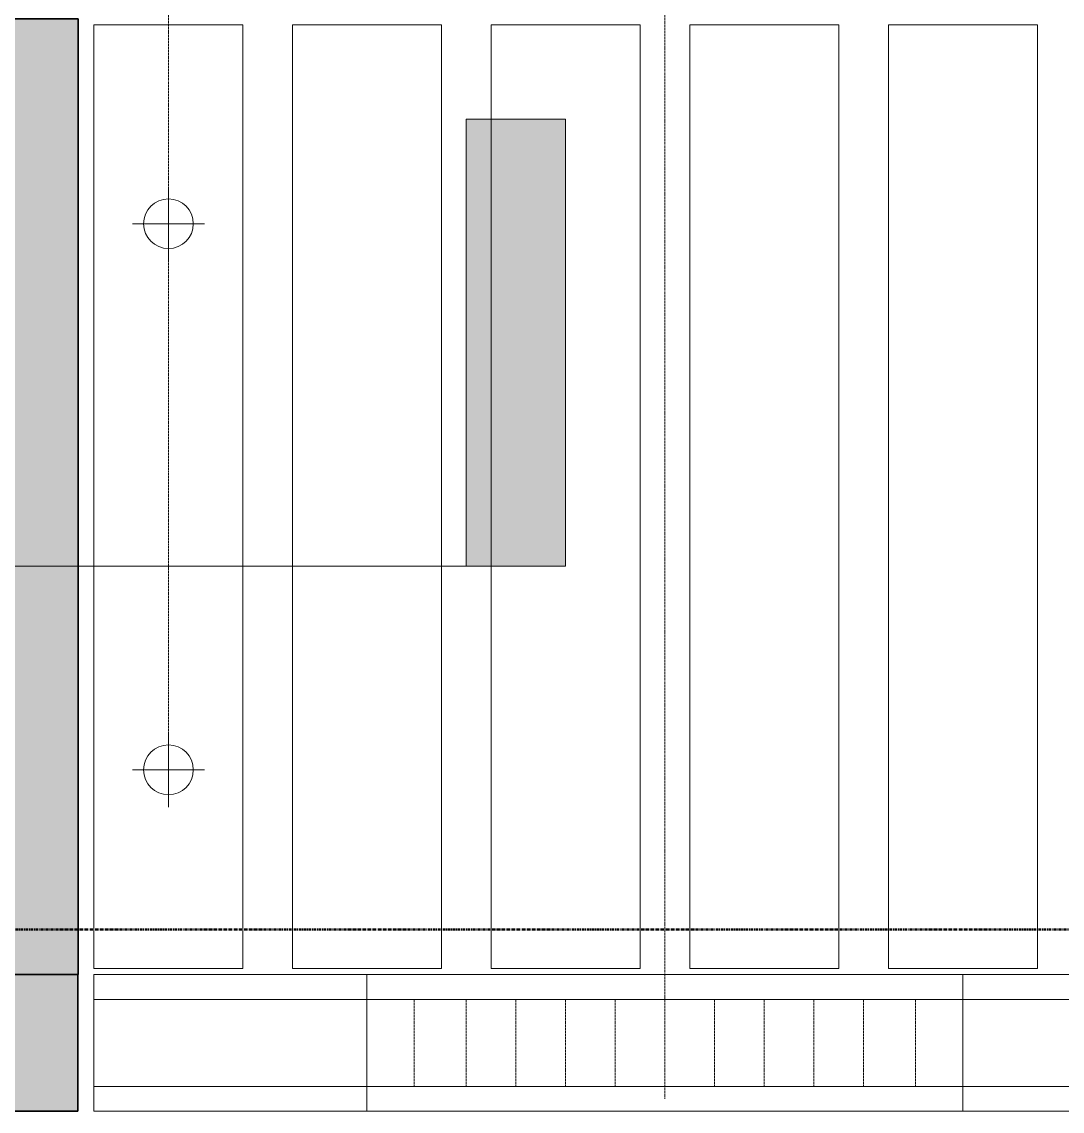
# Model space of a CAD drawing. Header units: millimetres. Extents: x -794326 to -715748, y -17796 to 22353.
# Drawn here: x -739003 to -736908, y 4774 to 6968 of the extents above; entities that cross this region are included whole.
import ezdxf

# ---------------------------------------------------------------- set-up
doc = ezdxf.new("R2010")
doc.units = ezdxf.units.MM
doc.linetypes.add('DPA_Grid _ Level 100', pattern=[10, 5.5, -1.6, 1.3, -1.6])
doc.linetypes.add('DPA_Hidden 50', pattern=[3, 2, -1])
for name, color, linetype, lineweight in [('A-ANNO-NOTE', 3, 'Continuous', 25), ('A-DETL', 1, 'Continuous', 70), ('A-DETL-GENF', 2, 'Continuous', 35), ('A-GLAZ-CURT', 2, 'Continuous', 9), ('A-GLAZ-CWMG', 2, 'Continuous', 35), ('E-LITE-EQPM', 2, 'Continuous', 35), ('G-ANNO-SECL', 3, 'Continuous', 9)]:
    doc.layers.add(name, color=color, linetype=linetype, lineweight=lineweight)

# ---------------------------------------------------------------- blocks, each defined once
blk = doc.blocks.new('Rectangular Mullion - 200mm Square-13922848-4282-01 ENLARGED LOWER PLATFORM LEVEL - REFLECTED CEILING PLAN - SHEET 3')
at = {"layer": 'A-GLAZ-CWMG'}
blk.add_hatch(color=256, dxfattribs=at).paths.add_polyline_path([(-741214.2, 4774), (-738889.7, 4774), (-738889.7, 5049), (-741214.2, 5049)])
for p, q in [((-741214.2, 5049), (-738889.7, 5049)), ((-741214.2, 5049), (-738889.7, 5049)), ((-738889.7, 4774), (-738889.7, 5049)), ((-738889.7, 5049), (-738889.7, 4774)), ((-738889.7, 4774), (-741214.2, 4774)), ((-741214.2, 4774), (-738889.7, 4774))]:
    blk.add_line(p, q, dxfattribs=at)
blk = doc.blocks.new('Rectangular Mullion - 200mm Square-13922674-4282-01 ENLARGED LOWER PLATFORM LEVEL - REFLECTED CEILING PLAN - SHEET 3')
at = {"layer": 'A-GLAZ-CWMG'}
blk.add_hatch(color=256, dxfattribs=at).paths.add_polyline_path([(-745450.7, 5049), (-745450.7, 6974), (-745725.7, 6974), (-745725.7, 5049)])
for p, q in [((-745725.7, 6974), (-745450.7, 6974)), ((-745450.7, 6974), (-745725.7, 6974)), ((-745725.7, 5049), (-745725.7, 6974)), ((-745725.7, 6974), (-745725.7, 5049)), ((-745450.7, 6974), (-745450.7, 5049)), ((-745450.7, 6974), (-745450.7, 5049)), ((-745725.7, 5049), (-745450.7, 5049)), ((-745450.7, 5049), (-745725.7, 5049))]:
    blk.add_line(p, q, dxfattribs=at)
blk = doc.blocks.new('DPA_CP_Metal Ceiling Panel - Vertical Panel with Gap-10859825-4282-01 ENLARGED LOWER PLATFORM LEVEL - REFLECTED CEILING PLAN - SHEET 3')
at = {"layer": 'A-GLAZ-CURT'}
for p, q in [((-775657.4, 6961.5), (-775657.4, 5061.5)), ((-775357.4, 6961.5), (-775657.4, 6961.5)), ((-775357.4, 6961.5), (-775657.4, 6961.5)), ((-775657.4, 6961.5), (-775657.4, 5061.5)), ((-775657.4, 5061.5), (-775657.4, 6961.5)), ((-775657.4, 6961.5), (-775357.4, 6961.5)), ((-775357.4, 6961.5), (-775357.4, 5061.5)), ((-775357.4, 5061.5), (-775357.4, 6961.5)), ((-775357.4, 6961.5), (-775357.4, 5061.5)), ((-775357.4, 5061.5), (-775657.4, 5061.5)), ((-775657.4, 5061.5), (-775357.4, 5061.5)), ((-775357.4, 5061.5), (-775657.4, 5061.5))]:
    blk.add_line(p, q, dxfattribs=at)
blk = doc.blocks.new('DPA_CP_Metal Ceiling Panel1 - Horizontal with Gap-12437177-4282-01 ENLARGED LOWER PLATFORM LEVEL - REFLECTED CEILING PLAN - SHEET 3')
at = {"layer": 'A-GLAZ-CURT'}
for p, q in [((-748057.8, 6974), (-748057.8, 7249)), ((-748057.8, 6974), (-748057.8, 7249)), ((-748057.8, 7249), (-747507.8, 7249)), ((-748057.8, 7249), (-747507.8, 7249)), ((-748057.8, 6974), (-748057.8, 7249)), ((-747507.8, 6974), (-747507.8, 7249)), ((-747507.8, 7249), (-747507.8, 6974)), ((-747507.8, 7249), (-747507.8, 6974)), ((-748057.8, 7199), (-747507.8, 7199)), ((-748057.8, 7024), (-747507.8, 7024)), ((-748057.8, 6974), (-747507.8, 6974)), ((-747507.8, 6974), (-748057.8, 6974)), ((-747507.8, 6974), (-748057.8, 6974))]:
    blk.add_line(p, q, dxfattribs=at)
blk = doc.blocks.new('DPA_CP_Metal Ceiling Luminaire2 - Linear Luminaire-12437131-4282-01 ENLARGED LOWER PLATFORM LEVEL - REFLECTED CEILING PLAN - SHEET 3')
at = {"layer": 'A-GLAZ-CURT'}
for p, q in [((-747507.8, 6974), (-747507.8, 7249)), ((-747507.8, 7249), (-746307.8, 7249)), ((-747507.8, 7249), (-747507.8, 6974)), ((-746307.8, 7249), (-747507.8, 7249)), ((-747507.8, 7249), (-746307.8, 7249)), ((-746307.8, 7249), (-746307.8, 6974)), ((-746307.8, 6974), (-746307.8, 7249)), ((-747507.8, 7211.5), (-747507.8, 6974)), ((-747507.8, 7199), (-746307.8, 7199)), ((-746307.8, 7211.5), (-746307.8, 6974)), ((-747507.8, 7024), (-746307.8, 7024)), ((-746307.8, 6974), (-747507.8, 6974)), ((-746307.8, 6974), (-747507.8, 6974)), ((-747507.8, 6974), (-746307.8, 6974))]:
    blk.add_line(p, q, dxfattribs=at)
at = {"layer": 'A-GLAZ-CURT', "linetype": 'DPA_Hidden 50'}
for p, q in [((-747412.8, 7199), (-747412.8, 7024)), ((-747307.8, 7199), (-747307.8, 7024)), ((-747207.8, 7199), (-747207.8, 7024)), ((-747107.8, 7199), (-747107.8, 7024)), ((-747007.8, 7199), (-747007.8, 7024)), ((-746907.8, 7199), (-746907.8, 7024)), ((-746807.8, 7199), (-746807.8, 7024)), ((-746707.8, 7199), (-746707.8, 7024)), ((-746607.8, 7199), (-746607.8, 7024)), ((-746507.8, 7199), (-746507.8, 7024)), ((-746402.8, 7199), (-746402.8, 7024))]:
    blk.add_line(p, q, dxfattribs=at)
blk = doc.blocks.new('LGF_DL_SAA_LowPower_DL1a - LGF_DL_SAA_LowPower_DL1a-8832329-4282-01 ENLARGED LOWER PLATFORM LEVEL - REFLECTED CEILING PLAN - SHEET 3')
at = {"layer": 'A-DETL-GENF', "lineweight": 9}
for p, q in [((0, 75), (0, -75)), ((72.5, 0), (-72.5, 0))]:
    blk.add_line(p, q, dxfattribs=at)
blk.add_circle((0, 0), 50, dxfattribs=at)
blk = doc.blocks.new('DPA_AN_Section Line - UP-Left-14405020-4282-01 ENLARGED LOWER PLATFORM LEVEL - REFLECTED CEILING PLAN - SHEET 3')
at = {"layer": 'A-ANNO-NOTE', "lineweight": 9}
blk.add_hatch(color=256, dxfattribs=at).paths.add_polyline_path([(90, 9), (90, 0), (88, 0), (88, 9)])
at = {"layer": 'A-ANNO-NOTE', "lineweight": 18}
for p, q in [((90, 9), (88, 9)), ((88, 9), (88, 0)), ((90, 0), (90, 9)), ((88, 0), (90, 0))]:
    blk.add_line(p, q, dxfattribs=at)
at = {"layer": 'A-ANNO-NOTE', "lineweight": 9}
blk.add_line((7.5, 0), (90, 0), dxfattribs=at)

msp = doc.modelspace()

# ---------------------------------------------------------------- linework, layer by layer
at = {"layer": 'A-DETL', "color": 55, "linetype": 'DPA_Hidden 50', "lineweight": 9}
for p, q in [((-737707.8, 4799), (-737707.8, 14999)), ((-738707.5, 5461.2), (-738707.5, 14661.2))]:
    msp.add_line(p, q, dxfattribs=at)
at = {"layer": 'G-ANNO-SECL', "linetype": 'DPA_Grid _ Level 100', "lineweight": 50}
msp.add_line((-792515.3, 5139.9), (-718681.7, 5139.9), dxfattribs=at)

# ---------------------------------------------------------------- block references
at = {"layer": 'A-ANNO-NOTE', "xscale": 100, "yscale": 100, "zscale": 100}
msp.add_blockref('DPA_AN_Section Line - UP-Left-14405020-4282-01 ENLARGED LOWER PLATFORM LEVEL - REFLECTED CEILING PLAN - SHEET 3', (-746907.8, 5871.4), dxfattribs=at)
at = {"layer": 'A-GLAZ-CURT'}
for name, p in [('DPA_CP_Metal Ceiling Panel - Vertical Panel with Gap-10859825-4282-01 ENLARGED LOWER PLATFORM LEVEL - REFLECTED CEILING PLAN - SHEET 3', (36799.9, 0)), ('DPA_CP_Metal Ceiling Panel - Vertical Panel with Gap-10859825-4282-01 ENLARGED LOWER PLATFORM LEVEL - REFLECTED CEILING PLAN - SHEET 3', (37199.9, 0)), ('DPA_CP_Metal Ceiling Panel - Vertical Panel with Gap-10859825-4282-01 ENLARGED LOWER PLATFORM LEVEL - REFLECTED CEILING PLAN - SHEET 3', (37599.9, 0)), ('DPA_CP_Metal Ceiling Panel - Vertical Panel with Gap-10859825-4282-01 ENLARGED LOWER PLATFORM LEVEL - REFLECTED CEILING PLAN - SHEET 3', (37999.9, 0)), ('DPA_CP_Metal Ceiling Panel - Vertical Panel with Gap-10859825-4282-01 ENLARGED LOWER PLATFORM LEVEL - REFLECTED CEILING PLAN - SHEET 3', (38399.9, 0)), ('DPA_CP_Metal Ceiling Panel1 - Horizontal with Gap-12437177-4282-01 ENLARGED LOWER PLATFORM LEVEL - REFLECTED CEILING PLAN - SHEET 3', (9200, -2200)), ('DPA_CP_Metal Ceiling Luminaire2 - Linear Luminaire-12437131-4282-01 ENLARGED LOWER PLATFORM LEVEL - REFLECTED CEILING PLAN - SHEET 3', (9200, -2200)), ('DPA_CP_Metal Ceiling Panel1 - Horizontal with Gap-12437177-4282-01 ENLARGED LOWER PLATFORM LEVEL - REFLECTED CEILING PLAN - SHEET 3', (10950, -2200))]:
    msp.add_blockref(name, p, dxfattribs=at)
at = {"layer": 'A-GLAZ-CWMG', "rotation": 180}
msp.add_blockref('Rectangular Mullion - 200mm Square-13922674-4282-01 ENLARGED LOWER PLATFORM LEVEL - REFLECTED CEILING PLAN - SHEET 3', (-1484615.3, 12023), dxfattribs=at)
at = {"layer": 'A-GLAZ-CWMG'}
msp.add_blockref('Rectangular Mullion - 200mm Square-13922848-4282-01 ENLARGED LOWER PLATFORM LEVEL - REFLECTED CEILING PLAN - SHEET 3', (0, 0), dxfattribs=at)
at = {"layer": 'E-LITE-EQPM', "extrusion": (0, 0, -1), "rotation": 180}
for p in [(738707.5, 6561.2), (738707.5, 5461.5)]:
    msp.add_blockref('LGF_DL_SAA_LowPower_DL1a - LGF_DL_SAA_LowPower_DL1a-8832329-4282-01 ENLARGED LOWER PLATFORM LEVEL - REFLECTED CEILING PLAN - SHEET 3', p, dxfattribs=at)

doc.saveas('drawing.dxf')
